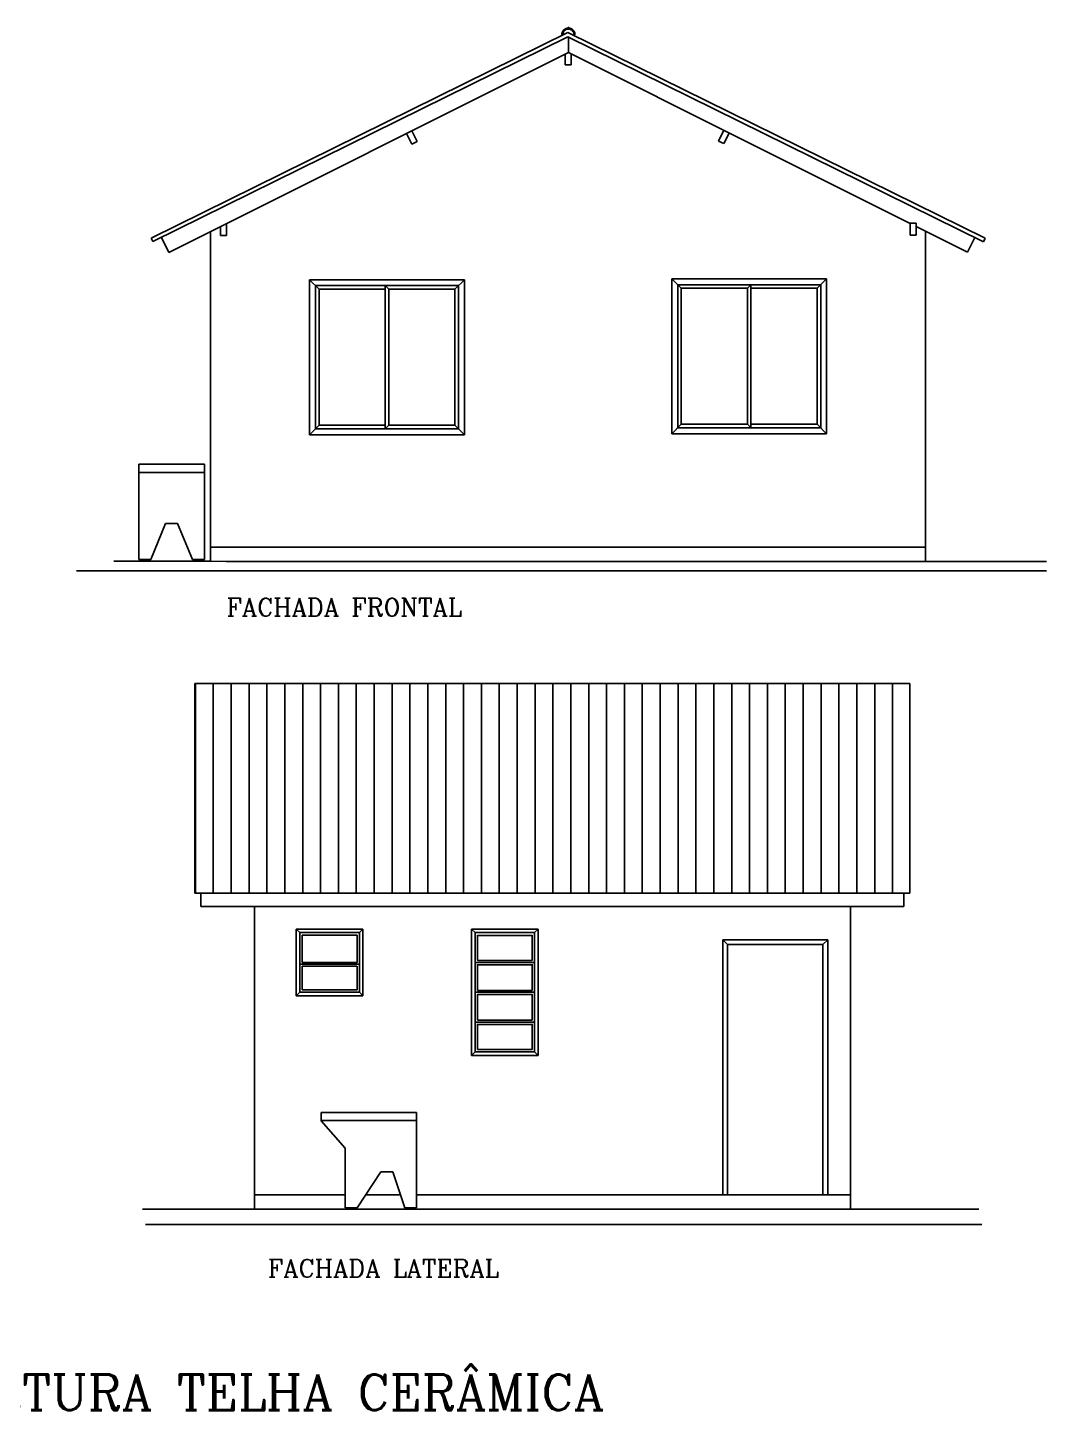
# Model space of a CAD drawing. Extents: x -43 to 70, y -5 to 23.
# Drawn here: x -33.3 to -24.75, y 4.62 to 16.21 of the extents above; entities that cross this region are included whole.
import ezdxf
from ezdxf.enums import TextEntityAlignment as Align

# ---------------------------------------------------------------- set-up
doc = ezdxf.new("R2010")
doc.units = 0
doc.header["$LTSCALE"] = 20
doc.linetypes.add('DASHED2', pattern=[0.375, 0.25, -0.125])
doc.linetypes.add('HIDDEN2', pattern=[0.1875, 0.125, -0.0625])
doc.layers.get('0').update_dxf_attribs({"color": 5, "linetype": 'CONTINUOUS'})
for name, color, linetype in [('FACHADAFRONTAL', 1, 'CONTINUOUS'), ('FACHADALATERAL', 1, 'CONTINUOUS'), ('LINHAGROSSA', 7, 'CONTINUOUS'), ('LOUÇA', 5, 'CONTINUOUS'), ('TELHA', 5, 'CONTINUOUS'), ('TEXTO', 1, 'CONTINUOUS'), ('VISTAL', 30, 'CONTINUOUS'), ('VISTAP', 244, 'CONTINUOUS')]:
    doc.layers.add(name, color=color, linetype=linetype)
doc.styles.add('ROMANC', font='romanc')

# ---------------------------------------------------------------- blocks, each defined once
blk = doc.blocks.new('*X75')
at = {"color": 0, "linetype": 'CONTINUOUS'}
for p, q in [((8.7, 1.959), (8.7, 3.719)), ((8.85, 1.959), (8.85, 3.719)), ((9, 1.959), (9, 3.719)), ((9.15, 1.959), (9.15, 3.719)), ((9.3, 1.959), (9.3, 3.719)), ((9.45, 1.959), (9.45, 3.719)), ((9.6, 1.959), (9.6, 3.719)), ((9.75, 1.959), (9.75, 3.719)), ((9.9, 1.959), (9.9, 3.719)), ((10.05, 1.959), (10.05, 3.719)), ((10.2, 1.959), (10.2, 3.719)), ((10.35, 1.959), (10.35, 3.719)), ((10.5, 1.959), (10.5, 3.719)), ((10.65, 1.959), (10.65, 3.719)), ((10.8, 1.959), (10.8, 3.719)), ((10.95, 1.959), (10.95, 3.719)), ((11.1, 1.959), (11.1, 3.719)), ((11.25, 1.959), (11.25, 3.719)), ((11.4, 1.959), (11.4, 3.719)), ((11.55, 1.959), (11.55, 3.719)), ((11.7, 1.959), (11.7, 3.719)), ((11.85, 1.959), (11.85, 3.719)), ((12, 1.959), (12, 3.719)), ((12.15, 1.959), (12.15, 3.719)), ((12.3, 1.959), (12.3, 3.719)), ((12.45, 1.959), (12.45, 3.719)), ((12.6, 1.959), (12.6, 3.719)), ((12.75, 1.959), (12.75, 3.719)), ((12.9, 1.959), (12.9, 3.719)), ((13.05, 1.959), (13.05, 3.719)), ((13.2, 1.959), (13.2, 3.719)), ((13.35, 1.959), (13.35, 3.719)), ((13.5, 1.959), (13.5, 3.719)), ((13.65, 1.959), (13.65, 3.719)), ((13.8, 1.959), (13.8, 3.719)), ((13.95, 1.959), (13.95, 3.719)), ((14.1, 1.959), (14.1, 3.719)), ((14.25, 1.959), (14.25, 3.719)), ((14.4, 1.959), (14.4, 3.719)), ((14.55, 1.959), (14.55, 3.719))]:
    blk.add_line(p, q, dxfattribs=at)

msp = doc.modelspace()

# ---------------------------------------------------------------- linework, layer by layer
at = {"layer": 'FACHADAFRONTAL', "color": 30}
for p, q in [((-31.762, 14.503), (-31.762, 13.553)), ((-25.762, 14.507), (-25.762, 11.737)), ((-31.762, 13.557), (-31.762, 11.738)), ((-31.762, 12.918), (-31.762, 11.848)), ((-25.762, 12.807), (-25.762, 11.737)), ((-25.762, 11.857), (-31.762, 11.857))]:
    msp.add_line(p, q, dxfattribs=at)
at = {"layer": 'FACHADAFRONTAL', "color": 1}
msp.add_line((-31.762, 14.488), (-31.762, 14.377), dxfattribs=at)
at = {"layer": 'FACHADAFRONTAL'}
for p, q in [((-31.762, 14.438), (-31.762, 14.218)), ((-31.762, 14.438), (-31.762, 14.218)), ((-31.762, 14.377), (-31.762, 13.442)), ((-31.762, 14.327), (-31.762, 14.157)), ((-25.762, 14.327), (-25.762, 14.107)), ((-31.762, 14.168), (-31.762, 14.218)), ((-31.762, 14.168), (-31.762, 14.218)), ((-31.762, 14.107), (-31.762, 14.157)), ((-31.762, 14.107), (-31.762, 13.607)), ((-25.762, 14.057), (-25.762, 14.107)), ((-31.762, 13.607), (-31.762, 13.557)), ((-31.762, 13.553), (-31.762, 12.918)), ((-31.762, 12.918), (-31.762, 12.968)), ((-31.762, 12.918), (-31.762, 12.968)), ((-31.762, 11.738), (-32.574, 11.738)), ((-31.762, 11.738), (-31.632, 11.737)), ((-29.792, 11.737), (-31.632, 11.737)), ((-29.792, 11.737), (-30.632, 11.737)), ((-29.792, 11.737), (-29.662, 11.737)), ((-25.892, 11.737), (-29.662, 11.737)), ((-25.892, 11.737), (-25.762, 11.737)), ((-25.762, 11.737), (-24.748, 11.737))]:
    msp.add_line(p, q, dxfattribs=at)
at = {"layer": 'FACHADAFRONTAL', "color": 244}
for p, q in [((-30.931, 14.099), (-29.631, 14.099)), ((-30.931, 12.799), (-30.931, 14.099)), ((-30.851, 14.019), (-30.931, 14.099)), ((-30.881, 14.049), (-29.681, 14.049)), ((-30.881, 12.849), (-30.881, 14.049)), ((-30.296, 12.849), (-30.296, 14.049)), ((-30.296, 14.049), (-30.266, 14.019)), ((-29.711, 14.019), (-29.631, 14.099)), ((-29.681, 14.049), (-29.681, 12.849)), ((-29.631, 14.099), (-29.631, 12.799)), ((-26.592, 14.107), (-27.892, 14.107)), ((-27.892, 14.107), (-27.892, 12.807)), ((-27.812, 14.027), (-27.892, 14.107)), ((-26.642, 14.057), (-27.842, 14.057)), ((-27.842, 14.057), (-27.842, 12.857)), ((-27.227, 14.057), (-27.257, 14.027)), ((-27.227, 12.857), (-27.227, 14.057)), ((-26.672, 14.027), (-26.592, 14.107)), ((-26.642, 12.857), (-26.642, 14.057)), ((-26.592, 12.807), (-26.592, 14.107)), ((-30.851, 14.019), (-30.296, 14.019)), ((-30.851, 12.879), (-30.851, 14.019)), ((-30.266, 12.879), (-30.266, 14.019)), ((-30.266, 14.019), (-29.711, 14.019)), ((-29.711, 14.019), (-29.711, 12.879)), ((-27.257, 14.027), (-27.812, 14.027)), ((-27.812, 14.027), (-27.812, 12.887)), ((-27.257, 12.887), (-27.257, 14.027)), ((-26.672, 14.027), (-27.227, 14.027)), ((-26.672, 12.887), (-26.672, 14.027)), ((-30.851, 12.879), (-30.931, 12.799)), ((-30.296, 12.879), (-30.851, 12.879)), ((-30.296, 12.849), (-30.266, 12.879)), ((-29.711, 12.879), (-30.266, 12.879)), ((-29.711, 12.879), (-29.631, 12.799)), ((-27.812, 12.887), (-27.892, 12.807)), ((-27.812, 12.887), (-27.257, 12.887)), ((-27.227, 12.857), (-27.257, 12.887)), ((-27.227, 12.887), (-26.672, 12.887)), ((-26.672, 12.887), (-26.592, 12.807)), ((-29.631, 12.799), (-30.931, 12.799)), ((-29.681, 12.849), (-30.881, 12.849)), ((-27.892, 12.807), (-26.592, 12.807)), ((-27.842, 12.857), (-26.642, 12.857))]:
    msp.add_line(p, q, dxfattribs=at)
at = {"layer": 'FACHADAFRONTAL', "color": 30, "linetype": 'CONTINUOUS', "ltscale": 2.5}
for p, q in [((-31.814, 12.553), (-32.364, 12.553)), ((-32.364, 11.753), (-32.364, 12.553)), ((-31.814, 12.553), (-31.814, 11.753)), ((-31.814, 12.483), (-32.364, 12.483)), ((-32.264, 11.753), (-32.139, 12.053)), ((-32.039, 12.053), (-32.139, 12.053)), ((-31.914, 11.753), (-32.039, 12.053)), ((-32.264, 11.753), (-32.364, 11.753)), ((-31.814, 11.753), (-31.914, 11.753))]:
    msp.add_line(p, q, dxfattribs=at)
at = {"layer": 'FACHADALATERAL', "color": 30}
for p, q in [((-31.843, 8.953), (-31.843, 8.843)), ((-25.943, 8.953), (-25.943, 8.843)), ((-31.843, 8.843), (-31.393, 8.843)), ((-31.393, 8.843), (-26.393, 8.843)), ((-25.943, 8.843), (-26.393, 8.843))]:
    msp.add_line(p, q, dxfattribs=at)
at = {"layer": 'FACHADALATERAL', "color": 1}
for p, q in [((-31.393, 8.843), (-31.393, 6.303)), ((-26.393, 8.843), (-26.393, 7.423)), ((-26.393, 8.623), (-26.393, 8.673)), ((-31.393, 8.573), (-31.393, 8.523)), ((-26.393, 7.373), (-26.393, 7.423)), ((-26.393, 7.373), (-26.393, 6.303)), ((-30.633, 6.423), (-31.393, 6.423)), ((-31.263, 6.423), (-31.393, 6.423)), ((-31.393, 6.423), (-31.263, 6.423)), ((-26.393, 6.423), (-30.033, 6.423)), ((-26.393, 6.423), (-26.523, 6.423)), ((-26.393, 6.423), (-26.523, 6.423))]:
    msp.add_line(p, q, dxfattribs=at)
at = {"layer": 'FACHADALATERAL', "color": 244}
for p, q in [((-31.013, 8.623), (-31.043, 8.653)), ((-31.043, 8.093), (-31.043, 8.653)), ((-31.043, 8.653), (-30.483, 8.653)), ((-31.013, 8.123), (-31.013, 8.623)), ((-31.013, 8.623), (-30.513, 8.623)), ((-30.993, 8.373), (-30.993, 8.603)), ((-30.993, 8.603), (-30.533, 8.603)), ((-30.533, 8.603), (-30.533, 8.373)), ((-30.513, 8.623), (-30.483, 8.653)), ((-30.513, 8.623), (-30.513, 8.123)), ((-30.483, 8.653), (-30.483, 8.093)), ((-29.573, 8.653), (-29.573, 7.593)), ((-29.013, 8.653), (-29.573, 8.653)), ((-29.543, 8.623), (-29.573, 8.653)), ((-29.543, 8.623), (-29.543, 7.623)), ((-29.043, 8.623), (-29.543, 8.623)), ((-29.523, 8.603), (-29.523, 8.388)), ((-29.063, 8.599), (-29.523, 8.599)), ((-29.063, 8.388), (-29.063, 8.603)), ((-29.043, 8.623), (-29.013, 8.653)), ((-29.043, 7.623), (-29.043, 8.623)), ((-29.013, 7.593), (-29.013, 8.653)), ((-27.463, 8.563), (-27.463, 6.423)), ((-26.583, 8.563), (-27.463, 8.563)), ((-27.423, 8.523), (-27.463, 8.563)), ((-27.423, 8.523), (-27.423, 6.423)), ((-26.623, 8.523), (-27.423, 8.523)), ((-26.623, 8.523), (-26.583, 8.563)), ((-26.623, 8.523), (-26.623, 6.423)), ((-26.583, 8.563), (-26.583, 6.423)), ((-31.013, 8.358), (-30.513, 8.358)), ((-30.993, 8.373), (-30.533, 8.373)), ((-29.043, 8.373), (-29.543, 8.373)), ((-29.043, 8.373), (-29.543, 8.373)), ((-29.063, 8.388), (-29.523, 8.388)), ((-29.523, 8.358), (-29.523, 8.138)), ((-29.063, 8.354), (-29.523, 8.354)), ((-29.063, 8.138), (-29.063, 8.358)), ((-30.994, 8.343), (-30.534, 8.343)), ((-30.993, 8.143), (-30.993, 8.343)), ((-30.533, 8.343), (-30.533, 8.143)), ((-31.013, 8.123), (-31.043, 8.093)), ((-30.513, 8.123), (-31.013, 8.123)), ((-30.533, 8.143), (-30.993, 8.143)), ((-30.483, 8.093), (-30.513, 8.123)), ((-29.043, 8.123), (-29.543, 8.123)), ((-29.063, 8.138), (-29.523, 8.138)), ((-30.483, 8.093), (-31.043, 8.093)), ((-29.523, 8.108), (-29.523, 7.888)), ((-29.063, 8.104), (-29.523, 8.104)), ((-29.063, 7.888), (-29.063, 8.108)), ((-29.063, 7.888), (-29.523, 7.888)), ((-29.043, 7.873), (-29.543, 7.873)), ((-29.523, 7.858), (-29.523, 7.643)), ((-29.063, 7.854), (-29.523, 7.854)), ((-29.063, 7.643), (-29.063, 7.858)), ((-29.543, 7.623), (-29.573, 7.593)), ((-29.573, 7.593), (-29.013, 7.593)), ((-29.543, 7.623), (-29.043, 7.623)), ((-29.523, 7.643), (-29.063, 7.643)), ((-29.043, 7.623), (-29.013, 7.593)), ((-26.393, 6.303), (-31.393, 6.303))]:
    msp.add_line(p, q, dxfattribs=at)
at = {"layer": 'FACHADALATERAL', "color": 1, "linetype": 'CONTINUOUS'}
msp.add_line((-30.168, 6.423), (-30.461, 6.423), dxfattribs=at)
at = {"layer": 'FACHADALATERAL'}
for p, q in [((-31.393, 6.303), (-32.334, 6.303)), ((-26.393, 6.303), (-25.315, 6.303))]:
    msp.add_line(p, q, dxfattribs=at)
at = {"layer": 'LINHAGROSSA'}
for p, q in [((-32.888, 11.656), (-24.748, 11.656)), ((-32.309, 6.175), (-25.289, 6.175))]:
    msp.add_line(p, q, dxfattribs=at)
at = {"layer": 'LOUÇA', "color": 30, "linetype": 'CONTINUOUS', "ltscale": 2.5}
for p, q in [((-30.833, 7.116), (-30.033, 7.116)), ((-30.833, 7.116), (-30.833, 7.046)), ((-30.033, 7.116), (-30.033, 6.316)), ((-30.633, 6.816), (-30.833, 7.046)), ((-30.633, 6.316), (-30.633, 6.816)), ((-30.533, 6.316), (-30.333, 6.616)), ((-30.233, 6.616), (-30.333, 6.616)), ((-30.133, 6.316), (-30.233, 6.616)), ((-30.533, 6.316), (-30.633, 6.316)), ((-30.033, 6.316), (-30.133, 6.316))]:
    msp.add_line(p, q, dxfattribs=at)
at = {"layer": 'TELHA', "color": 1}
for p, q in [((-31.893, 8.953), (-31.893, 10.713)), ((-25.893, 8.953), (-25.893, 10.713))]:
    msp.add_line(p, q, dxfattribs=at)
at = {"layer": 'TEXTO', "color": 1, "linetype": 'CONTINUOUS'}
for p, q in [((-28.765, 16.171), (-32.261, 14.446)), ((-28.765, 16.137), (-32.247, 14.418)), ((-28.765, 16.137), (-25.275, 14.417)), ((-28.763, 16.171), (-25.261, 14.446)), ((-32.261, 14.446), (-32.247, 14.418)), ((-25.261, 14.446), (-25.275, 14.417)), ((-31.893, 10.713), (-25.893, 10.713)), ((-31.893, 8.953), (-25.893, 8.953))]:
    msp.add_line(p, q, dxfattribs=at)
at = {"layer": 'TEXTO', "color": 30, "linetype": 'CONTINUOUS'}
msp.add_line((-30.833, 7.047), (-30.033, 7.047), dxfattribs=at)
at = {"layer": 'VISTAL', "color": 1}
for p, q in [((-28.759, 16.005), (-28.759, 16.134)), ((-32.112, 14.328), (-28.759, 16.005)), ((-27.268, 15.259), (-28.759, 16.005)), ((-28.785, 15.902), (-28.735, 15.902)), ((-25.892, 14.571), (-27.268, 15.259)), ((-25.409, 14.33), (-25.842, 14.546)), ((-31.629, 14.47), (-31.679, 14.47)), ((-25.892, 14.472), (-25.842, 14.472))]:
    msp.add_line(p, q, dxfattribs=at)
at = {"layer": 'VISTAL', "color": 1, "linetype": 'DASHED2', "ltscale": 0.1}
msp.add_line((-25.841, 14.547), (-25.842, 14.547), dxfattribs=at)
at = {"layer": 'VISTAP', "color": 1, "linetype": 'DASHED2'}
for p, q in [((-28.814, 16.154), (-28.806, 16.157)), ((-28.762, 16.213), (-28.765, 16.208)), ((-28.762, 16.213), (-28.756, 16.213)), ((-28.756, 16.213), (-28.754, 16.208)), ((-28.712, 16.157), (-28.704, 16.153)), ((-27.454, 15.24), (-27.499, 15.262)), ((-32.175, 14.454), (-32.112, 14.328)), ((-25.348, 14.453), (-25.409, 14.33))]:
    msp.add_line(p, q, dxfattribs=at)
at = {"layer": 'VISTAP', "color": 1}
for p, q in [((-28.785, 15.902), (-28.785, 15.992)), ((-28.735, 15.993), (-28.735, 15.902)), ((-31.679, 14.47), (-31.679, 14.545)), ((-31.629, 14.57), (-31.629, 14.47)), ((-25.842, 14.572), (-25.892, 14.572)), ((-25.892, 14.572), (-25.892, 14.472)), ((-25.842, 14.472), (-25.842, 14.572))]:
    msp.add_line(p, q, dxfattribs=at)
at = {"layer": 'VISTAP', "color": 30, "linetype": 'DASHED2'}
msp.add_line((-30.072, 15.235), (-30.027, 15.258), dxfattribs=at)
at = {"layer": 'VISTAP', "color": 30}
for points in [[(-30.072, 15.235), (-30.117, 15.325)], [(-30.072, 15.347), (-30.027, 15.258)]]:
    msp.add_lwpolyline(points, dxfattribs=at)
at = {"layer": 'VISTAP', "color": 1}
for points in [[(-27.454, 15.352), (-27.499, 15.262)], [(-27.454, 15.24), (-27.409, 15.329)]]:
    msp.add_lwpolyline(points, dxfattribs=at)
at = {"layer": 'VISTAP', "color": 1, "linetype": 'DASHED2'}
for radius, start, end in [(0.0551, 95.6961, 179.8209), (0.0471, 3.7231, 175.8786), (0.0551, 359.8486, 83.9305)]:
    msp.add_arc((-28.759, 16.154), radius, start, end, dxfattribs=at)

# ---------------------------------------------------------------- block references
at = {"layer": 'TEXTO', "color": 30, "linetype": 'CONTINUOUS'}
msp.add_blockref('*X75', (-40.589, 6.994), dxfattribs=at)

# ---------------------------------------------------------------- texts
at = {"layer": 'TEXTO', "color": 5, "linetype": 'HIDDEN2', "style": 'ROMANC'}
for s, height, p in [('FACHADA FRONTAL', 0.15, (-30.641, 11.277)), ('FACHADA LATERAL', 0.15, (-30.313, 5.733)), ('CASA 30,00 m - COBERTURA TELHA CERÂMICA', 0.3, (-33.473, 4.617))]:
    msp.add_text(s, height=height, dxfattribs=at).set_placement(p, align=Align.CENTER)

doc.saveas('drawing.dxf')
